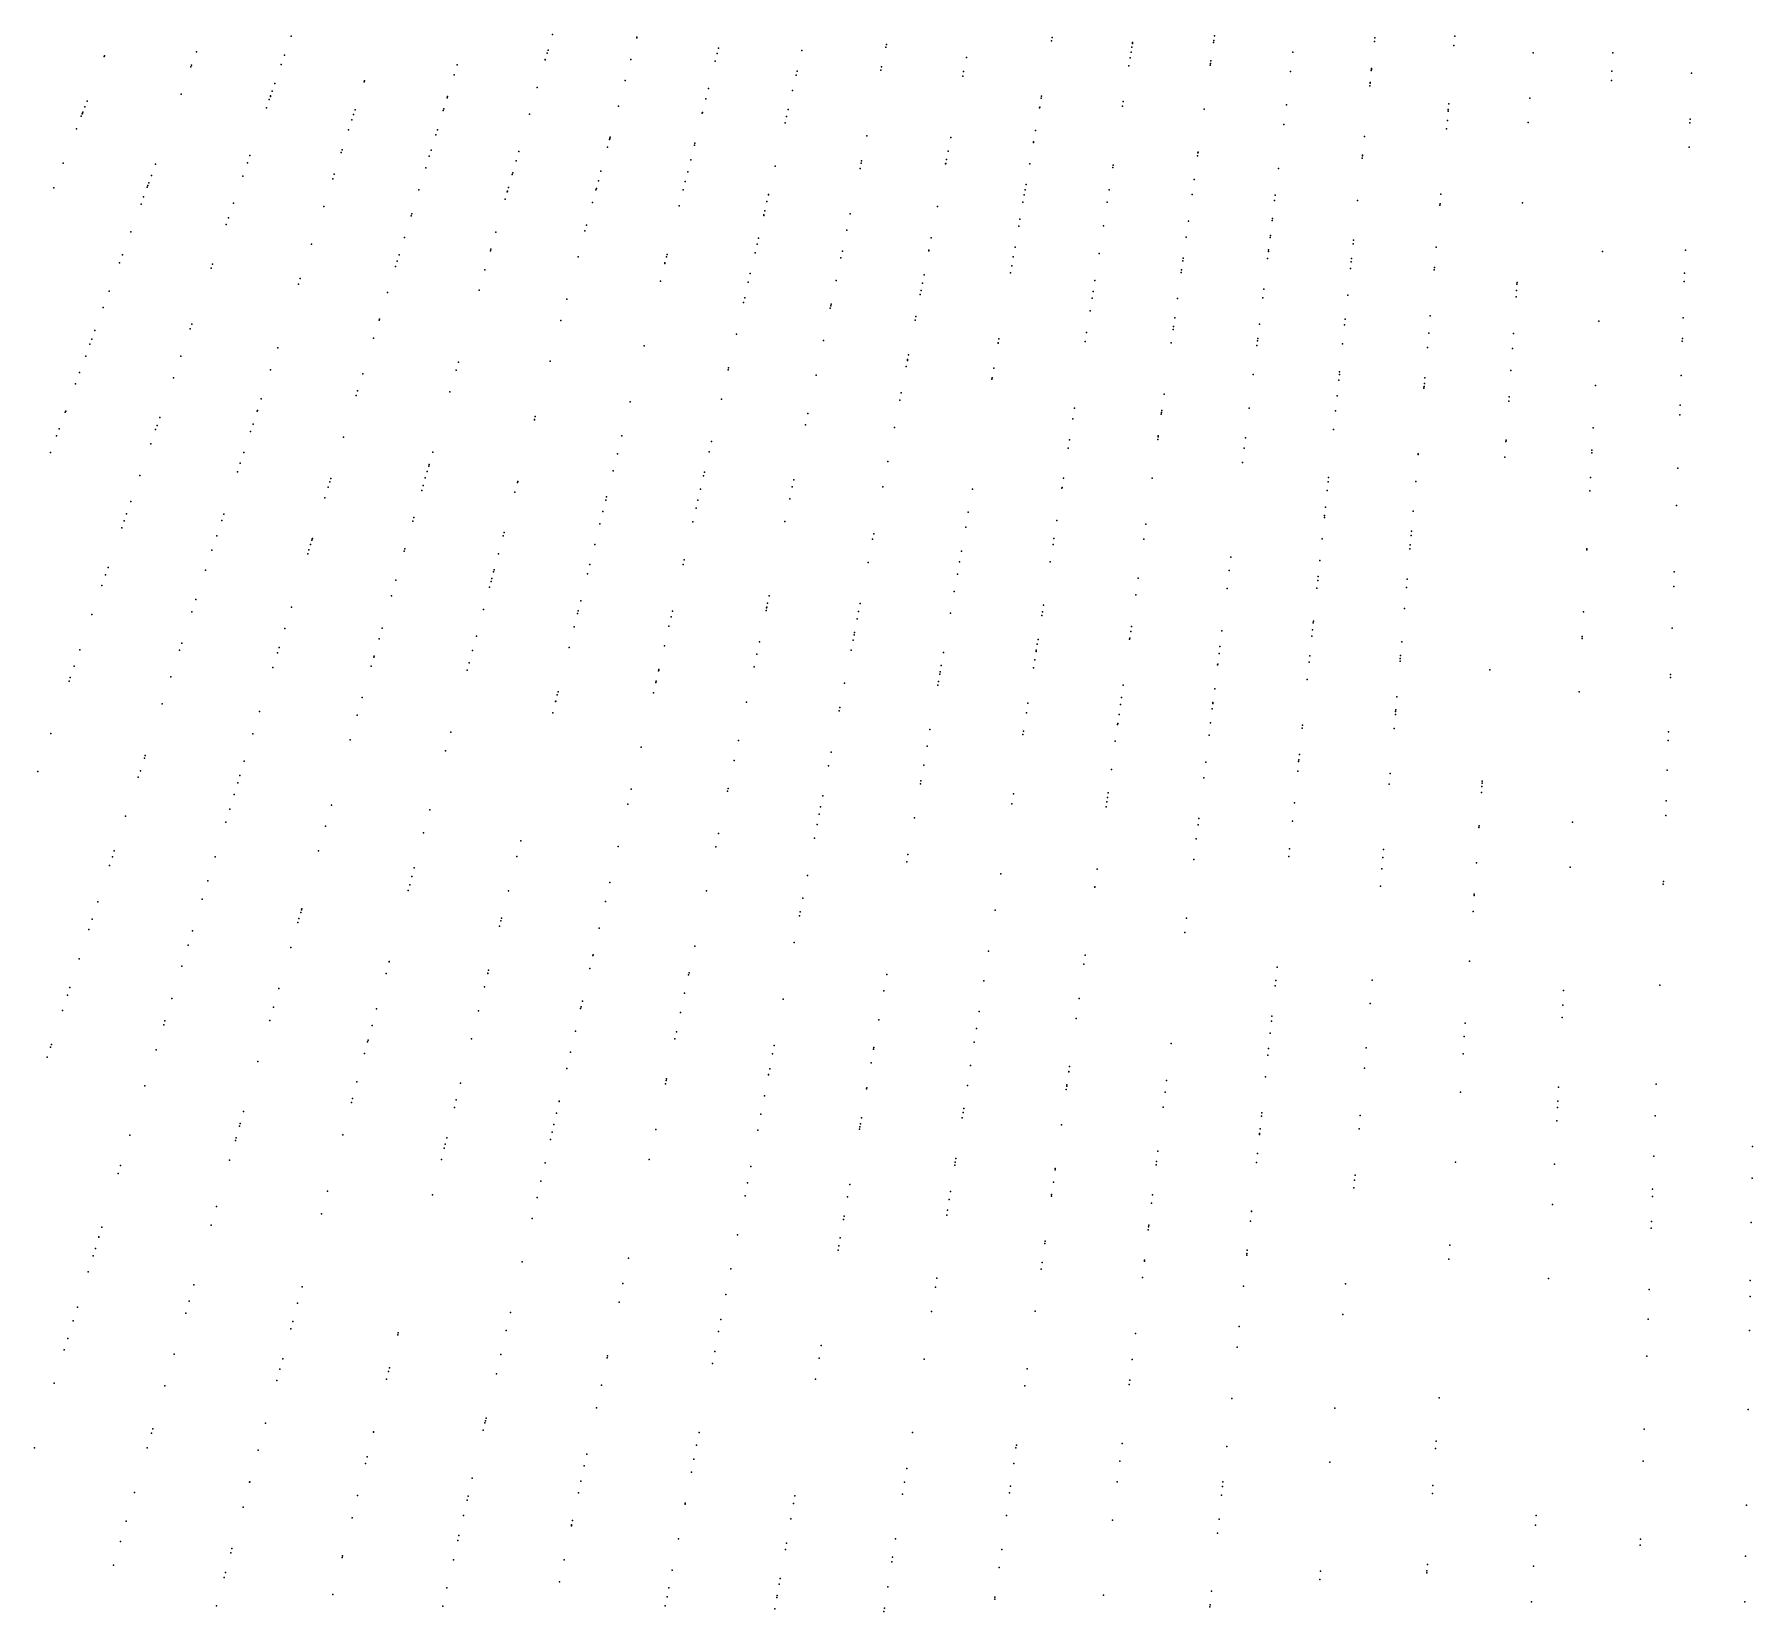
# Model space of a CAD drawing. Header units: metres. Extents: x -4327 to 4266, y -3886 to 3992.
# Drawn here: x -565 to -31, y -1899 to -1409 of the extents above; entities that cross this region are included whole.
import ezdxf

# ---------------------------------------------------------------- set-up
doc = ezdxf.new("R2010")
doc.units = ezdxf.units.M

msp = doc.modelspace()

# ---------------------------------------------------------------- linework, layer by layer
for p in [(-485.24, -1409.25, -890.58), (-403.94, -1408.7, 2501.9), (-377.74, -1409.73, -905.89), (-377.7, -1409.59, 2519.66), (-248.75, -1410.74, 2495.3), (-248.56, -1409.63, 2515.52), (-198.24, -1410.58, -911.29), (-198.05, -1409.18, 2542.62), (-148.3, -1410.96, 2525.25), (-148.18, -1409.81, 2539.37), (-123.3, -1409.29, -906.14), (-543.39, -1415.59, -918.42), (-543.32, -1415.4, 2515.44), (-514.71, -1414.16, -889.23), (-487.29, -1415.19, -924.52), (-405.61, -1414.54, -900.11), (-405.34, -1413.59, -901.71), (-352.7, -1414.61, 2510.93), (-352.29, -1412.95, -908.28), (-326.39, -1413.75, -917.14), (-300.27, -1412.64, 2518.85), (-300.09, -1411.83, 2536.6), (-275.21, -1415.85, 2538.04), (-224.28, -1416.02, -911.7), (-223.99, -1414.19, 2525.91), (-223.75, -1412.67, 2500.89), (-223.56, -1411.5, -919.78), (-223.51, -1411.19, -915.17), (-198.34, -1411.24, -922.72), (-173.64, -1414.19, 2488.18), (-123.55, -1412.21, 2510.4), (-98.91, -1414.44, -942.38), (-74.13, -1414.49, 2517.94), (-516.4, -1418.81, -883.29), (-516.23, -1418.32, -925.5), (-488.29, -1418.09, 2519.37), (-434.52, -1421.24, 2530.91), (-433.59, -1418.19, 2506.67), (-406.21, -1416.63, -897.02), (-406.19, -1416.56, 2497.09), (-379.57, -1416.57, 2513.15), (-353.3, -1417, -908.67), (-328.16, -1421.43, -905.5), (-327.86, -1420.12, -905.77), (-301.8, -1419.87, -914.23), (-301.57, -1418.77, -914.62), (-276.35, -1421.71, 2510.14), (-276.06, -1420.23, 2504.37), (-224.67, -1418.54, 2495.46), (-199.33, -1418.31, 2491.7), (-199.26, -1417.81, 2516.17), (-199.14, -1416.97, 2508.31), (-174.38, -1420.24, 2505.14), (-149.24, -1419.95, 2487.06), (-149.2, -1419.58, 2486.41), (-149.18, -1419.36, 2501.8), (-74.42, -1420.1, 2515.06), (-49.61, -1420.73, 2485.7), (-491.13, -1426.35, 2524.64), (-490.31, -1423.98, -879.94), (-462.52, -1423.48, -924.52), (-462.42, -1423.19, 2548.37), (-408.67, -1425.21, 2553.53), (-381.3, -1423.03, -897.83), (-355.42, -1425.53, -895.36), (-329.25, -1426.15, 2543.13), (-149.74, -1424.66, 2533.56), (-149.65, -1423.86, -920.35), (-149.64, -1423.69, -922.45), (-74.58, -1423.1, 2510.78), (-549.41, -1431.26, -917.19), (-548.73, -1429.49, 133.54), (-519.48, -1427.27, 2495.34), (-492.94, -1431.59, 2524.53), (-492.03, -1428.96, -919.9), (-491.7, -1428, -924.93), (-491.63, -1427.8, 2527.21), (-465.33, -1432.15, 2489.21), (-437.91, -1432.35, 2500.47), (-437.78, -1431.9, -890.26), (-436.71, -1428.41, -888.09), (-436.59, -1428.03, -920.13), (-383.45, -1431.05, 2535.66), (-356.22, -1428.71, 2548.74), (-330.63, -1432.11, 2496.76), (-252.43, -1431.59, 2509.93), (-252.38, -1431.34, 2509.49), (-251.9, -1428.58, -909.2), (-251.79, -1427.95, -912.11), (-226.66, -1431.06, 2533.44), (-226.43, -1429.62, -907.21), (-201.25, -1431.93, -915.12), (-175.65, -1430.59, 2517.03), (-125.29, -1432.05, 2532.74), (-125.13, -1430.28, 2500.93), (-99.89, -1428.55, 2529.52), (-550.51, -1434.14, 75.05), (-550.25, -1433.46, -915.19), (-550.16, -1433.21, 133.89), (-550.04, -1432.91, -52.34), (-466.35, -1435.29, 2538.24), (-465.82, -1433.66, 2516.56), (-411.05, -1433.49, -887.76), (-357.35, -1433.26, 2496.77), (-357.3, -1433.05, -898.97), (-331.57, -1436.17, -900.48), (-331.13, -1434.29, 2509.94), (-176.41, -1436.76, 2502.5), (-125.59, -1435.51, -914.15), (-125.33, -1432.57, -921.11), (-100.42, -1436.09, 2510.82), (-50.15, -1436.22, 2519.17), (-50.11, -1435.1, 2517.22), (-552.03, -1438.08, 195.54), (-467.36, -1438.38, -875.94), (-440.25, -1439.99, -925.57), (-439.76, -1438.37, 2495.52), (-386.21, -1441.37, 2503.52), (-386.15, -1441.13, 2531.28), (-386.03, -1440.67, 2539.96), (-359.67, -1442.54, -898.27), (-306.14, -1440.29, 2542.38), (-280.06, -1440.77, -904.39), (-254.32, -1442.3, -912.38), (-254.29, -1442.13, 2506.3), (-253.66, -1438.58, 2541.33), (-151.4, -1440.46, 2497.67), (-125.82, -1438.11, -914.7), (-498.04, -1446.4, 2525.59), (-469.67, -1445.5, -886.93), (-469.4, -1444.66, -917.79), (-442.27, -1446.6, -879.42), (-441.7, -1444.73, 2531.47), (-415.23, -1448.09, 2518.02), (-414.37, -1445.09, 2534.72), (-386.85, -1443.74, -925.49), (-360.95, -1447.7, 2490.82), (-359.82, -1443.15, 2542.4), (-307.8, -1448.08, -895.59), (-281.39, -1447.64, 2530.36), (-280.88, -1445, -902.63), (-203.28, -1446.44, 2509.34), (-203.17, -1445.6, -913.85), (-203.13, -1445.33, 2539.16), (-152.11, -1447.18, 2506.18), (-152.03, -1446.47, -911.59), (-152.01, -1446.24, -914.77), (-50.42, -1443.8, 2500.69), (-556.14, -1448.8, 2494.11), (-528.69, -1452.56, 2517.86), (-527.41, -1449.04, 2484.33), (-500.23, -1452.77, 2487.48), (-498.82, -1448.68, 2489.56), (-472.31, -1453.61, 2514.11), (-471.84, -1452.17, 2530.23), (-443.38, -1450.23, -883.84), (-416.45, -1452.34, 2531.69), (-416.3, -1451.8, 2499.66), (-388.87, -1451.29, -928.06), (-361.89, -1451.48, -929.65), (-334.69, -1449.69, 2556.01), (-308.29, -1450.39, 2500.1), (-307.95, -1448.77, -894.91), (-281.66, -1449, 2529.56), (-281.62, -1448.82, -892.87), (-255.48, -1448.93, -904.36), (-229.67, -1450.07, -901.34), (-229.57, -1449.43, 2505.35), (-178.09, -1450.41, -908.14), (-559.06, -1456.41, -906.93), (-530.02, -1456.22, -912.26), (-529.84, -1455.73, -909.68), (-529.53, -1454.88, -913.69), (-445.48, -1457.09, 2524.88), (-417.99, -1457.72, -879.4), (-417.93, -1457.49, -919.5), (-417.59, -1456.32, -921.02), (-390.43, -1457.1, -879.18), (-390.29, -1456.6, 2489.67), (-389.67, -1454.25, -934.5), (-363.27, -1457.01, 2525.56), (-362.64, -1454.47, -927.04), (-336.75, -1458.61, 2496.01), (-336.73, -1458.53, -890.01), (-257.2, -1458.64, 2528.65), (-256.93, -1457.1, -895.07), (-256.63, -1455.42, 2529.4), (-230.78, -1457.08, 2534.41), (-204.98, -1458.48, 2489.46), (-204.32, -1453.81, -905.72), (-179.11, -1458.76, 2537.62), (-127.59, -1458.38, 2499.31), (-531.94, -1461.48, -904.17), (-531.13, -1459.28, 2504.93), (-503.13, -1461.19, -916.56), (-475.12, -1462.26, -924.4), (-475.12, -1462.28, 2522.91), (-418.64, -1459.96, -881.86), (-391.47, -1460.99, 2556.59), (-364.54, -1462.07, 2531.19), (-337.89, -1463.57, -888.65), (-337.23, -1460.72, 2530.81), (-284.22, -1462.2, -894.47), (-257.59, -1460.85, 2558.01), (-231.38, -1460.9, -891.49), (-179.31, -1460.39, -906.62), (-153.49, -1460.4, -903.72), (-127.9, -1461.87, -905.32), (-127.85, -1461.38, -906.12), (-102.17, -1461.13, 2528.96), (-505.41, -1467.83, -903.63), (-504.72, -1465.82, 2543.83), (-447.93, -1465.13, 2513.94), (-447.74, -1464.49, 2519.03), (-393.37, -1468.07, -921.71), (-338.24, -1465.09, -927.64), (-338.19, -1464.87, 2528.57), (-312.38, -1469.65, 2489.78), (-311.3, -1464.56, -886.92), (-258.92, -1468.38, -892.03), (-258.53, -1466.17, 2525.89), (-232.55, -1468.28, 2494.07), (-206.15, -1466.84, -892.78), (-180.07, -1466.55, -899.36), (-179.99, -1465.93, -902.3), (-535.08, -1470.13, 2511.3), (-478.9, -1473.92, 2527.44), (-449.99, -1471.86, 2491.73), (-421.59, -1470.24, -924.13), (-393.84, -1469.84, 2527.83), (-340.29, -1473.97, -878.34), (-339.85, -1472.05, 2522.13), (-286.12, -1471.96, 2490.99), (-260.06, -1474.89, 2484.82), (-206.85, -1471.82, 2559.8), (-180.72, -1471.84, 2528.49), (-180.64, -1471.23, 2530.59), (-154.91, -1473.89, 2526.98), (-154.79, -1472.73, 2493.71), (-129.04, -1474.89, 2543.48), (-538.59, -1479.76, 2515.51), (-537.68, -1477.26, 2520.41), (-509.66, -1480.16, 2525.12), (-452.25, -1479.24, 2513.41), (-451.64, -1477.24, -912.76), (-423.25, -1476.04, 2516.52), (-423.1, -1475.54, 2540.53), (-396, -1477.9, 2519.86), (-369, -1479.97, -923.85), (-368.96, -1479.82, -926.04), (-368.47, -1477.86, 2520.84), (-368.31, -1477.21, 2538.46), (-340.91, -1476.65, -932.68), (-314.21, -1478.25, 2485.92), (-313.77, -1476.16, 2522.53), (-286.91, -1476.01, 2547.9), (-286.88, -1475.88, 2497.63), (-260.6, -1477.92, 2524.06), (-233.92, -1476.91, 2524.36), (-207.88, -1479.17, -929.41), (-207.77, -1478.35, 2539.15), (-181.52, -1478.38, 2505.15), (-181.26, -1476.26, 2504.67), (-181.19, -1475.7, -892.8), (-155.49, -1479.43, -902.13), (-155.39, -1478.43, -900.41), (-77.36, -1476.21, 2523.69), (-51.54, -1475.8, 2502.26), (-510.08, -1481.39, 2521.07), (-482.39, -1484.64, -900.7), (-452.76, -1480.92, 2525.52), (-424.94, -1481.96, 2480.73), (-370.37, -1485.46, -919.31), (-343.03, -1485.81, 2514.5), (-342.41, -1483.12, -924.22), (-315.7, -1485.23, -880.53), (-288.36, -1483.49, -881.89), (-261.46, -1482.83, -926.65), (-261.1, -1480.75, -936.7), (-235.24, -1485.22, -886.32), (-208.4, -1482.81, -889.19), (-208.28, -1481.99, -896.44), (-155.72, -1481.57, 2540.13), (-129.65, -1481.92, -894.38), (-129.59, -1481.21, 2488.37), (-51.88, -1485.58, 2518.83), (-51.79, -1483.03, 2539.76), (-541.81, -1488.61, 2512.24), (-482.97, -1486.43, -902.93), (-455.24, -1489.03, -904.07), (-426.76, -1488.28, -917.12), (-399.53, -1491.07, 2526.77), (-344.14, -1490.62, 2491.87), (-289.55, -1489.63, -920.28), (-289.31, -1488.35, -922.89), (-288.87, -1486.1, -891.21), (-236.12, -1490.78, -879.68), (-235.78, -1488.65, -938.95), (-209.53, -1490.91, -885.18), (-183.03, -1490.64, 2538.51), (-182.69, -1487.93, -890.21), (-156.58, -1489.78, -928.68), (-104.22, -1490.39, 2550.65), (-104.08, -1488.38, 2490.82), (-103.94, -1486.36, 2496.69), (-103.9, -1485.88, 2489.7), (-543.66, -1493.7, 2533.06), (-344.48, -1492.09, 2531.35), (-317.54, -1493.92, -917.12), (-317.38, -1493.16, -883), (-317.26, -1492.59, -917.44), (-290.88, -1496.45, 2504.53), (-236.73, -1494.68, 2513.91), (-130.9, -1496.21, 2532.36), (-546.27, -1500.87, -897.33), (-516.61, -1500.35, 2534.79), (-516.1, -1498.85, -899.73), (-457.87, -1497.62, 2529.16), (-457.76, -1497.25, 2513.21), (-401.31, -1497.7, 2534.89), (-291.11, -1497.64, 2515.78), (-237.81, -1501.45, -890.43), (-210.88, -1500.52, 2529.64), (-210.75, -1499.54, -925.11), (-210.38, -1496.9, 2495.66), (-184.03, -1498.8, -933.88), (-157.56, -1499.08, -885.12), (-157.37, -1497.26, -890.69), (-131.37, -1501.6, -885.12), (-105.02, -1501.79, 2488.57), (-78.5, -1497.88, 2538.47), (-52.27, -1496.85, 2491.16), (-547.82, -1505.12, 2533.97), (-547.24, -1503.53, 2537.41), (-489.41, -1506.23, -897.75), (-459.59, -1503.24, -905.84), (-375.4, -1505.63, 2512.15), (-346.75, -1501.93, 2489.41), (-319.67, -1503.94, 2522.91), (-265.33, -1504.75, 2547.68), (-265.31, -1504.66, -931.13), (-265.08, -1503.37, -881.92), (-238.26, -1504.29, -927.05), (-211.46, -1504.65, 2487.09), (-184.84, -1505.44, 2525.84), (-184.67, -1503.99, -923.46), (-184.58, -1503.3, 2525.38), (-158.17, -1504.93, 2526.21), (-131.77, -1506.1, -924.76), (-105.34, -1506.37, 2499.23), (-52.53, -1504.12, 2528.18), (-52.49, -1503.26, 2529.86), (-549.15, -1508.79, 2494.71), (-519.52, -1508.78, -899.94), (-433.19, -1510.71, -907.93), (-404.71, -1510.39, -905.63), (-349.17, -1512.42, -918.31), (-293.91, -1512.04, 2490.68), (-293.55, -1510.17, -923.82), (-293.48, -1509.83, -919.05), (-293.2, -1508.37, 2527.57), (-266.7, -1512.53, -922.27), (-552.3, -1517.43, -930.55), (-551.02, -1513.91, 2530.4), (-521.84, -1515.53, -895.92), (-491.61, -1513.03, 2516.85), (-462.98, -1514.34, -897.63), (-433.88, -1513.12, -907.09), (-349.32, -1513.07, -907.31), (-321.96, -1514.69, 2516.17), (-267.31, -1515.99, -916.4), (-267.23, -1515.53, 2522.07), (-185.95, -1514.47, -925.33), (-159.37, -1516.29, -920.07), (-159.19, -1514.54, -929.23), (-159.09, -1513.68, -879.29), (-132.75, -1517.3, -929.36), (-132.59, -1515.55, -884.44), (-105.82, -1513.26, 2513.75), (-79.55, -1517.92, 2484.99), (-52.9, -1514.82, 2539.84), (-494.57, -1522.12, -923.44), (-465.02, -1521, -897), (-464.57, -1519.55, 2535.2), (-435.84, -1519.94, 2519.72), (-379.73, -1523.01, 2519.57), (-351.42, -1522.19, 2522.99), (-295.94, -1522.49, -905.08), (-295.5, -1520.21, 2522.55), (-213.71, -1520.61, -889.34), (-159.87, -1521.1, 2488.27), (-132.88, -1518.78, -886.33), (-132.86, -1518.64, 2492.24), (-132.83, -1518.29, 2519.37), (-106.49, -1522.83, 2523.43), (-106.39, -1521.41, 2521.08), (-555.48, -1526.18, -873.24), (-555.37, -1525.88, 2559.63), (-526.1, -1527.91, 2489.82), (-495.81, -1525.94, 2507.93), (-495.75, -1525.75, -894.41), (-409.55, -1528.47, -898.12), (-409.33, -1527.62, -902.19), (-324.49, -1526.63, -921.06), (-242.06, -1528.33, -926.89), (-241.53, -1524.97, 2490.48), (-214.59, -1526.85, 2517.63), (-214.51, -1526.31, -917.55), (-214.42, -1525.67, -920.59), (-187.24, -1524.98, -923.75), (-160.37, -1525.81, -923.56), (-53.32, -1527.02, 2516.44), (-53.22, -1524.08, 2542.75), (-558.18, -1533.59, -878.63), (-557.37, -1531.37, -881.95), (-527.38, -1531.63, 2489.95), (-526.94, -1530.35, 2487.85), (-497.84, -1532.19, 2533.39), (-497.1, -1529.91, -886.53), (-409.59, -1528.63, -899.36), (-382.35, -1533.54, -900.46), (-325.25, -1530.16, 2511.09), (-297.6, -1531.02, 2506.63), (-215.57, -1533.89, 2507.68), (-215.54, -1533.67, -912.85), (-215.53, -1533.57, 2482.87), (-160.98, -1531.65, 2523.99), (-80.24, -1531.14, 2488.3), (-560.08, -1538.79, 2529.15), (-528.92, -1536.1, -884.96), (-499.98, -1538.79, 2498.93), (-468.99, -1533.99, 2504.32), (-441.21, -1538.67, 2520.13), (-383.77, -1539.23, -903.81), (-355.21, -1538.57, -906.5), (-354.46, -1535.35, 2520.18), (-243.51, -1537.44, -908.35), (-243.09, -1534.84, 2488.38), (-215.69, -1534.74, 2530.63), (-188.77, -1537.43, -919.83), (-188.37, -1534.19, -907.66), (-134.66, -1539.19, 2498.33), (-107.36, -1535.3, 2516.12), (-107.33, -1534.91, 2515.48), (-80.65, -1538.83, 2485.6), (-80.61, -1538.05, 2484.32), (-501.06, -1542.11, -928.51), (-442.45, -1543.01, -893.78), (-442.32, -1542.54, -894.66), (-385.09, -1544.51, 2521.31), (-299.64, -1541.53, -909.52), (-189.32, -1541.86, 2487.54), (-134.68, -1539.43, -924.51), (-107.7, -1540.17, 2493.45), (-53.9, -1543.6, 2476.29), (-532.32, -1545.97, -919.78), (-501.93, -1544.79, 2523.73), (-473.75, -1549.58, -931.41), (-473.23, -1547.85, -931.54), (-472.92, -1546.84, -876.53), (-444.18, -1549.03, 2494.81), (-443.51, -1546.7, -887.89), (-442.93, -1544.68, 2533.04), (-414.82, -1548.13, 2499.23), (-414.72, -1547.75, 2516.7), (-356.94, -1546.07, -896.02), (-356.65, -1544.84, 2532.67), (-329.35, -1549.48, -908.25), (-328.88, -1547.26, -904.66), (-301.19, -1549.47, 2527.61), (-245.48, -1549.88, 2512.77), (-245.43, -1549.61, -907.53), (-244.98, -1546.73, 2498.55), (-217.38, -1546.71, -909.17), (-162.69, -1547.87, 2522.78), (-162.55, -1546.52, 2508.33), (-135.42, -1547.81, 2506.21), (-81.05, -1546.52, 2510.23), (-535.08, -1553.98, -876.75), (-474.77, -1552.89, 2496.02), (-444.62, -1550.59, -922.53), (-415.62, -1551.13, -894.15), (-387.34, -1553.55, 2517.78), (-387.11, -1552.6, 2552.99), (-358.69, -1553.64, 2510.42), (-357.89, -1550.21, -896.13), (-330.15, -1553.23, 2524.34), (-273.33, -1550.16, -899.09), (-162.97, -1550.6, 2496.65), (-81.27, -1550.68, 2495.59), (-54.31, -1555.24, 2494.96), (-537.17, -1560.06, 2518.09), (-536.42, -1557.89, -919.78), (-506.83, -1559.87, -925), (-506.22, -1557.99, 2515.04), (-447.36, -1560.12, -929.38), (-447.03, -1558.97, 2489.9), (-388.24, -1557.14, -892.42), (-360.24, -1560.36, 2536.54), (-359.24, -1556.06, -886.93), (-331.64, -1560.26, 2517.44), (-274.61, -1557.37, -904.41), (-247.06, -1559.91, 2504.63), (-163.85, -1558.96, -915.88), (-163.79, -1558.38, -914.4), (-163.52, -1555.75, 2520.23), (-136.22, -1556.98, 2514.91), (-537.92, -1562.23, 2530.62), (-508.39, -1564.65, 2484.11), (-478.7, -1565.77, -923.4), (-478.62, -1565.51, 2489.48), (-419.25, -1564.66, 2510.82), (-418.99, -1563.7, -934.06), (-389.19, -1560.97, 2538.98), (-304.36, -1565.78, 2529.58), (-304.03, -1564.1, 2499.59), (-275.42, -1561.99, 2509.25), (-247.95, -1565.51, 2507.56), (-220.05, -1565.73, 2504.4), (-219.39, -1561.07, -909.57), (-164.56, -1565.66, 2517.85), (-136.88, -1564.55, -902.75), (-136.76, -1563.22, -914.55), (-509.86, -1569.2, 2512.11), (-480.09, -1570.3, 2485.28), (-479.71, -1569.07, -918.28), (-479.19, -1567.35, 2540.44), (-478.8, -1566.07, 2505.24), (-450.03, -1569.44, -884.75), (-449.84, -1568.77, 2547.89), (-420.77, -1570.33, 2532.02), (-390.79, -1567.36, -897.13), (-276.73, -1569.44, -901.07), (-248.25, -1567.4, -905.29), (-192.93, -1571.32, 2507.57), (-137.25, -1568.78, 2512.53), (-137.14, -1567.52, -905.61), (-82.23, -1569.03, 2506.81), (-82.22, -1568.77, 2515.53), (-542.17, -1574.58, 2538.51), (-511.88, -1575.39, -915.24), (-422.27, -1575.92, -922.48), (-422.1, -1575.29, -922.11), (-393.07, -1576.51, 2530.54), (-392.35, -1573.62, 2498.84), (-363.29, -1573.6, 2491.34), (-362.96, -1572.15, 2492.01), (-305.76, -1572.98, -895.68), (-278.01, -1576.66, 2499.47), (-277.32, -1572.76, 2502.3), (-249.1, -1572.78, 2504.07), (-193.45, -1575.49, 2508.17), (-165.26, -1572.39, 2510.36), (-55.03, -1575.92, 2506.78), (-544.08, -1580.12, 2479.07), (-542.94, -1576.8, 2512.1), (-452.63, -1578.52, 2518.12), (-423.53, -1580.63, 2497.39), (-423.05, -1578.85, 2527.52), (-422.83, -1578.01, -920.18), (-278.95, -1581.99, -896.75), (-221.75, -1577.85, -906.65), (-194.13, -1581.07, -901.82), (-166.17, -1581.02, -903.43), (-165.91, -1578.56, 2532.44), (-165.79, -1577.36, -909.37), (-138.3, -1580.81, 2531.81), (-138.08, -1578.22, 2524.59), (-55.19, -1580.42, 2504.83), (-514.84, -1584.52, -916.99), (-485.16, -1586.9, 2508.57), (-454.02, -1583.37, 2498.97), (-395.16, -1584.89, -924.72), (-337.34, -1587.07, -891.88), (-337.3, -1586.86, -891.76), (-337.04, -1585.67, -920.09), (-336.56, -1583.37, 2530.25), (-308.23, -1585.69, 2506.87), (-251.24, -1586.27, 2537.74), (-222.48, -1583, 2513.77), (-138.87, -1587.29, 2502.57), (-547.2, -1589.2, -911.99), (-516.08, -1588.34, 2503.88), (-425.39, -1587.59, 2475.86), (-396.13, -1588.81, 2490.11), (-395.95, -1588.05, 2509.75), (-367.06, -1589.92, -929.67), (-366.64, -1588.1, -882.07), (-337.52, -1587.93, 2559), (-309.16, -1590.47, -892.92), (-308.71, -1588.19, -899.71), (-280.13, -1588.71, 2500.52), (-251.75, -1589.51, -928.56), (-251.57, -1588.35, -897.73), (-167.3, -1591.73, -883.18), (-167.25, -1591.25, 2500.98), (-83.24, -1588.31, 2534.54), (-487.18, -1593.5, 2495.28), (-457.85, -1596.73, 2523.05), (-456.9, -1593.41, 2488.15), (-427.62, -1595.9, 2539.61), (-397.17, -1592.96, 2517.5), (-367.73, -1592.83, 2549.11), (-339.6, -1597.69, 2495.77), (-310.45, -1597.1, 2527.93), (-310.13, -1595.49, -888.82), (-309.98, -1594.73, -932.64), (-252.92, -1596.89, 2533.28), (-224.42, -1596.82, 2505.44), (-224.37, -1596.48, -875.91), (-224.08, -1594.44, -903.43), (-223.87, -1592.9, 2523.41), (-195.75, -1594.24, 2510.67), (-167.74, -1595.91, -894.66), (-167.53, -1593.97, 2499.23), (-139.78, -1597.65, 2524.98), (-83.67, -1596.59, 2529.32), (-83.65, -1596.05, 2528.48), (-55.64, -1593.38, 2495.11), (-550.99, -1600.2, 2531.36), (-519.95, -1600.23, 2540.6), (-519.26, -1598.11, 2522.27), (-489.51, -1601.1, 2513.12), (-488.98, -1599.39, -901.59), (-459.48, -1602.4, -921.05), (-459.4, -1602.12, -922.08), (-428.81, -1600.36, 2513.58), (-398.79, -1599.45, -933.22), (-369.14, -1598.92, -878.85), (-340.42, -1601.54, -930.48), (-311.06, -1600.26, -871.94), (-282.29, -1600.97, 2522.84), (-253.93, -1603.28, 2531.22), (-253.53, -1600.72, -926.88), (-253.45, -1600.21, 2502.29), (-253.15, -1598.35, 2535.6), (-196.62, -1601.33, 2521.83), (-196.34, -1599.08, -901.68), (-168.38, -1602.05, 2551.54), (-140.23, -1602.84, -899.34), (-140.15, -1601.88, 2534.72), (-553.93, -1608.73, 2503.27), (-552.72, -1605.22, 2503.68), (-522.65, -1608.54, -892.79), (-490.9, -1605.67, 2493.67), (-460.3, -1605.25, -912.02), (-430.46, -1606.5, 2496.47), (-429.84, -1604.19, -918.81), (-370.94, -1606.7, -920.51), (-370.89, -1606.51, -923.94), (-370.84, -1606.3, 2527.97), (-341.25, -1605.43, -882.48), (-283.48, -1607.69, 2551.73), (-283.35, -1606.96, 2499.22), (-283.01, -1605.03, 2520.18), (-283.01, -1605.05, -894.72), (-254.32, -1605.73, -890.18), (-197.05, -1604.87, 2533.49), (-197.02, -1604.57, -888.63), (-168.59, -1603.98, 2533.14), (-140.31, -1603.71, -899.82), (-112.33, -1606.36, 2514), (-56.15, -1607.81, 2526.82), (-554.32, -1609.86, -903.51), (-402.44, -1614.1, -909.69), (-402.21, -1613.17, -923.35), (-372.51, -1613.54, 2527.29), (-371.76, -1610.29, 2498.36), (-371.67, -1609.9, 2500.72), (-313.06, -1610.55, 2471.49), (-284.09, -1611.16, -926.2), (-283.88, -1609.96, -888.2), (-226.44, -1611.19, -886.28), (-197.96, -1612.24, 2514.76), (-169.16, -1609.41, -891.84), (-84.54, -1613.17, 2503.89), (-56.18, -1608.79, 2525.31), (-525.38, -1616.95, 2533.99), (-495.07, -1619.31, 2517.82), (-463.1, -1615.02, 2504.09), (-402.97, -1616.24, 2539.14), (-402.94, -1616.09, -917.9), (-343.57, -1616.39, 2480.45), (-314.72, -1619.1, 2484.61), (-314.53, -1618.11, 2530.75), (-256.06, -1616.72, -923.16), (-227.28, -1617.2, 2492.37), (-226.97, -1615.01, -929.18), (-198.73, -1618.51, -884.8), (-198.52, -1616.81, 2480.14), (-198.49, -1616.56, 2482.7), (-141.67, -1619.32, 2525.62), (-141.63, -1618.86, -885.2), (-141.28, -1614.81, 2503.55), (-464.66, -1620.47, 2536.39), (-403.85, -1619.74, 2520.59), (-256.54, -1619.72, 2490.89), (-228.16, -1623.41, 2553.26), (-228.11, -1623.11, -882.43), (-227.72, -1620.31, 2518.08), (-199.27, -1622.91, -880.29), (-170.74, -1624.53, 2522.85), (-170.74, -1624.53, 2522.85), (-170.65, -1623.62, 2497.5), (-142.13, -1624.6, -930.31), (-141.75, -1620.25, -938.43), (-559.94, -1626.18, 2521.55), (-497.2, -1626.25, -898.86), (-466.86, -1628.15, -909.5), (-435.61, -1625.72, 2514.44), (-346.13, -1628.4, 2481.26), (-287.44, -1630.15, 2487.6), (-286.53, -1624.97, 2533.26), (-257.62, -1626.52, 2516.27), (-257.44, -1625.42, -879.06), (-228.88, -1628.58, -878.47), (-199.73, -1626.67, 2534.24), (-56.86, -1628.33, 2528.51), (-56.77, -1625.71, 2503.41), (-530.88, -1633.89, 2545.51), (-530.6, -1633.01, -899.2), (-499.8, -1634.78, -896.42), (-437.19, -1631.6, 2517.59), (-376.41, -1630.4, 2511.66), (-347.45, -1634.61, 2526.3), (-317.22, -1631.95, 2483.7), (-200.76, -1635.09, -920.8), (-171.84, -1634.91, -878.12), (-171.78, -1634.33, -875.5), (-171.6, -1632.68, -932.95), (-564, -1637.98, -895.22), (-532.8, -1639.79, 2495.56), (-532.14, -1637.76, -886.32), (-501.17, -1639.25, 2516.09), (-318.06, -1636.28, -922.2), (-288.48, -1636.03, -929.76), (-230.11, -1637.33, -928.93), (-201.36, -1639.95, 2527.63), (-172.15, -1637.94, -927.66), (-143.36, -1638.66, 2486.68), (-57.19, -1637.58, 2500.73), (-502.99, -1645.2, 2528.18), (-501.86, -1641.51, 2531.41), (-379.43, -1643.5, 2531.84), (-349.47, -1644.14, -914.42), (-349.29, -1643.28, -913.94), (-319.86, -1645.56, -922.66), (-289.49, -1641.79, 2535.23), (-289.34, -1640.94, -921.84), (-260.53, -1644.94, 2508.77), (-231.35, -1646.12, 2512.95), (-231.13, -1644.59, 2486.96), (-143.65, -1641.9, 2512.38), (-115, -1644.57, 2543.15), (-114.87, -1642.7, 2489.39), (-114.79, -1641.6, 2487.72), (-114.75, -1640.96, 2492.65), (-504.36, -1649.7, -890.26), (-472.68, -1648.45, -896.87), (-442.11, -1649.97, -900.5), (-380.5, -1648.15, -904.72), (-320.98, -1651.29, -910.39), (-320.53, -1649.01, -916.25), (-261.02, -1648.05, -924.32), (-231.75, -1648.96, 2470.16), (-231.53, -1647.43, -920.38), (-173.18, -1647.72, 2507.6), (-57.52, -1647.09, 2491.47), (-536.73, -1651.9, 2484.89), (-505.59, -1653.71, 2529.37), (-474.56, -1654.99, 2536.05), (-321.59, -1654.45, 2514.98), (-291.37, -1652.42, -910.44), (-203.15, -1654.56, 2517.05), (-202.92, -1652.64, 2514.13), (-173.78, -1653.42, -919.78), (-115.76, -1655.43, 2482.11), (-115.72, -1654.91, 2484.26), (-86.67, -1653.79, 2539.48), (-57.68, -1651.69, 2516.29), (-444.03, -1657.13, 2538.98), (-413.77, -1659.54, 2510.51), (-383.54, -1661.3, -905.97), (-353.15, -1661.44, -908.49), (-352.26, -1657.27, 2522.27), (-322.42, -1658.69, 2521.42), (-203.69, -1658.95, -922.31), (-174.69, -1662.1, 2485.04), (-174.69, -1662.1, -912.73), (-541.71, -1667.21, -880.59), (-540.85, -1664.58, 2518.56), (-540.24, -1662.69, -887.78), (-508.92, -1664.59, 2540.07), (-476.75, -1662.63, 2506.37), (-414.99, -1664.45, -888.83), (-293.77, -1666.07, -913.19), (-293.38, -1663.86, 2512.22), (-204.48, -1665.33, -916.33), (-174.94, -1664.44, -915.2), (-145.65, -1664.77, -923.34), (-145.43, -1662.24, -924.32), (-116.53, -1666.45, 2507.5), (-511.17, -1671.97, 2495.48), (-447.65, -1670.65, 2562.71), (-446.94, -1668.01, -891.18), (-386.13, -1672.51, 2516.6), (-324.67, -1670.3, 2515.26), (-264.48, -1669.84, -917.35), (-234.47, -1668.34, -909.39), (-145.96, -1668.28, 2510.75), (-87.41, -1667.81, 2480.4), (-58.4, -1672.23, 2505.67), (-512.94, -1677.76, -919.99), (-448.82, -1675.01, -897.31), (-448.34, -1673.24, 2486.9), (-417.66, -1675.14, 2504.64), (-356.07, -1675.16, 2525.61), (-326.06, -1677.45, 2526.03), (-235.26, -1673.93, -899.38), (-235.25, -1673.87, 2507.47), (-146.43, -1673.72, -906.89), (-117.24, -1676.62, 2510.91), (-117.21, -1676.2, 2510.29), (-58.42, -1673, 2533.67), (-545.4, -1678.57, 2498.79), (-482.27, -1681.87, -878.91), (-482.03, -1681.05, 2501.89), (-481.94, -1680.74, -880.7), (-387.5, -1678.46, 2507.87), (-327.12, -1682.89, -897.81), (-326.88, -1681.65, 2494.07), (-266.27, -1681.15, -899.68), (-117.59, -1681.56, 2497.64), (-548.17, -1687.11, -925.3), (-547.15, -1683.97, 2521.4), (-515.93, -1687.52, -920.44), (-483.15, -1684.94, 2516.44), (-482.8, -1683.73, -930.72), (-420.4, -1686.15, 2497.7), (-419.99, -1684.49, 2527.45), (-419.78, -1683.66, -897.89), (-389.42, -1686.78, -902.98), (-207.27, -1688.07, -904.9), (-206.73, -1683.65, -913.24), (-517.32, -1692.07, 2493.51), (-485.38, -1692.71, -880.97), (-359.71, -1692.3, 2548.46), (-328.73, -1691.17, 2540.72), (-268.29, -1693.94, -898.16), (-551.14, -1696.25, 2484.63), (-519.29, -1698.52, 2517.53), (-454.76, -1697.18, 2499.16), (-454.75, -1697.15, 2487.56), (-392.3, -1699.23, 2494.93), (-391.37, -1695.22, -889.47), (-391.34, -1695.08, -887), (-238.62, -1697.9, -903.88), (-238.23, -1695.13, 2515.57), (-178.56, -1698.87, 2519.2), (-118.67, -1697.05, 2520.64), (-455.73, -1700.82, -891.74), (-424.06, -1700.83, -884.13), (-424.03, -1700.69, -888.86), (-423.8, -1699.77, 2529.64), (-361.62, -1701.28, 2511.56), (-361.48, -1700.62, -903.26), (-299.97, -1701.19, 2544.53), (-269.75, -1703.15, 2498.76), (-179.17, -1704.71, -904.82), (-178.99, -1703.01, -907.5), (-148.99, -1702.94, 2532.87), (-59.52, -1704.49, 2527.06), (-554.82, -1707.56, 2486.85), (-554.05, -1705.2, -922.81), (-522.37, -1708.58, 2486.1), (-489.04, -1705.49, 2497.43), (-425.11, -1705.02, 2484.97), (-394.66, -1709.46, 2527.52), (-362.83, -1706.99, 2505.37), (-332.16, -1708.83, 2543.28), (-300.86, -1706.26, -895.33), (-240.13, -1708.61, 2532.61), (-149.62, -1710.18, 2511.01), (-89.41, -1706.13, 2496.04), (-556.36, -1712.31, 2534.32), (-524.5, -1715.57, -920.86), (-491.89, -1715.43, 2494.66), (-490.71, -1711.31, -921.21), (-458.68, -1711.82, 2523.65), (-426.96, -1712.44, 2519.03), (-395.18, -1711.7, -932.22), (-395.06, -1711.21, 2547.87), (-364.1, -1712.97, 2555.53), (-302.45, -1715.3, 2503.45), (-271.26, -1712.66, -893.67), (-241, -1714.79, -902.04), (-180.32, -1715.66, 2508.58), (-180.16, -1714.14, 2518.12), (-89.86, -1714.55, 2529.02), (-89.66, -1710.72, 2491.07), (-524.87, -1716.77, 2480.84), (-460.08, -1717.03, -933.38), (-396.82, -1718.81, 2500.37), (-365.38, -1718.99, 2514.19), (-272.09, -1717.92, 2499.96), (-180.72, -1719.44, 2522.95), (-120.31, -1720.44, 2525.57), (-120.01, -1716.28, 2543.22), (-560.09, -1723.79, -914.19), (-559.79, -1722.87, 2509.15), (-527.26, -1724.59, 2518.08), (-462.4, -1725.69, -918.29), (-461.44, -1722.12, 2489.42), (-461.3, -1721.6, 2508.85), (-429.12, -1721.11, 2488.22), (-398.33, -1725.35, -929.78), (-365.85, -1721.21, -932.55), (-335.47, -1725.83, 2503.6), (-334.96, -1723.22, 2531.97), (-304.06, -1724.42, 2496.37), (-303.96, -1723.86, -896.12), (-272.76, -1722.15, 2506.11), (-211.51, -1722.62, 2485.83), (-181.44, -1726.28, -894.59), (-181.22, -1724.16, -897.08), (-150.82, -1723.94, 2501.81), (-120.68, -1725.78, 2557.3), (-561.08, -1726.84, -908.37), (-495.56, -1728.24, 2481.69), (-399.49, -1730.38, 2502.68), (-336.38, -1730.51, -883.16), (-304.81, -1728.64, 2490.91), (-273.92, -1729.46, 2502.17), (-243.34, -1731.43, 2539.56), (-243.33, -1731.35, -897.45), (-243.1, -1729.76, 2510.63), (-151.38, -1730.26, 2508.06), (-530.7, -1735.83, 2508.39), (-464.76, -1734.51, 2536.45), (-432.56, -1734.9, -921.5), (-368.83, -1735.2, -876.63), (-368.59, -1734.08, -877.27), (-368.5, -1733.64, 2518.03), (-336.73, -1732.31, -890.1), (-336.71, -1732.22, 2492.58), (-306.23, -1736.74, -891.91), (-306.18, -1736.44, 2513.76), (-274.9, -1735.66, 2462.22), (-244.11, -1736.95, -884.7), (-243.96, -1735.9, 2502.03), (-243.91, -1735.51, -925.12), (-212.93, -1734.17, 2511.24), (-182.14, -1732.99, 2507.47), (-90.99, -1736.15, 2516.33), (-60.6, -1735.24, 2507.24), (-466.5, -1741, -925.2), (-466.17, -1739.76, -923.3), (-466.16, -1739.72, 2497.57), (-433.87, -1740.17, -926.78), (-401.87, -1740.68, -898.62), (-401.84, -1740.56, 2502.92), (-338, -1738.87, -878.98), (-213.94, -1742.37, 2491.11), (-213.94, -1742.38, -881.83), (-213.37, -1737.8, -891.5), (-121.51, -1737.74, 2550.96), (-91.22, -1740.6, 2525.71), (-501.09, -1747.52, -909.49), (-500.03, -1743.81, 2530.1), (-434.45, -1742.49, 2498.89), (-402.7, -1744.29, -923.85), (-339.11, -1744.57, -873.42), (-308.15, -1747.62, 2486.44), (-307.81, -1745.7, -875.97), (-276.5, -1745.76, 2534.56), (-276.23, -1744.07, 2517.45), (-276.03, -1742.78, -889.99), (-183.43, -1745.23, 2536.97), (-183.32, -1744.18, 2485.86), (-152.67, -1745.05, 2532.45), (-91.54, -1746.66, 2522.73), (-91.32, -1742.47, 2543.24), (-60.94, -1745.09, 2515.61), (-535.38, -1751.13, 2513.14), (-502.59, -1752.75, 2525.57), (-502.38, -1752, -900.66), (-501.32, -1748.3, -906.18), (-469.17, -1750.98, -908.13), (-436.8, -1751.92, 2515.3), (-404.58, -1752.44, 2476.89), (-404.06, -1750.17, -905.98), (-403.51, -1747.8, 2476.02), (-371.83, -1749.32, 2488.53), (-340.08, -1749.57, -934.62), (-308.43, -1749.21, 2508.9), (-308.31, -1748.5, 2507.88), (-245.65, -1747.9, 2493.19), (-184.03, -1750.95, -884.41), (-183.99, -1750.56, 2497.85), (-183.84, -1749.17, 2530.88), (-153.03, -1749.15, 2506.13), (-437.61, -1755.14, -913.6), (-437.3, -1753.92, 2535.65), (-278.51, -1758.42, -876.16), (-215.62, -1756.11, -935.19), (-184.65, -1756.84, -875.35), (-61.38, -1757.7, 2507.42), (-30.63, -1754.66, 2516.51), (-539.03, -1763.07, -899.82), (-538.27, -1760.61, 2503.72), (-504.37, -1758.95, 2499.86), (-438.49, -1758.69, -908.02), (-406.27, -1759.75, -915.88), (-373.82, -1758.67, -922.91), (-342.28, -1760.87, -928.22), (-278.83, -1760.49, 2466.02), (-278.68, -1759.5, -934.16), (-247.62, -1761.93, -874.41), (-247.56, -1761.46, -932.76), (-216.14, -1760.33, 2493.61), (-216.02, -1759.32, -879.53), (-184.95, -1759.65, -930.28), (-154.29, -1763.58, 2526.81), (-123.04, -1759.56, 2494.36), (-92.25, -1760.15, 2530.39), (-473.88, -1768.54, 2495.65), (-407.59, -1765.46, 2527.05), (-343.26, -1765.91, 2538.12), (-311.47, -1766.45, -877.87), (-280.12, -1768.6, 2543.99), (-248.15, -1765.7, 2521.51), (-154.64, -1767.54, 2486.03), (-154.43, -1765.16, 2537.9), (-61.74, -1767.95, 2524.96), (-30.8, -1764.49, 2486.98), (-508.49, -1773.3, -892.91), (-441.22, -1769.65, 2526.18), (-408.75, -1770.49, 2525.51), (-344.06, -1770.03, 2514.86), (-312.15, -1770.3, 2527.43), (-312.15, -1770.31, -925.22), (-281.04, -1774.42, 2543.51), (-280.52, -1771.11, -931.61), (-248.77, -1770.11, -922.48), (-248.7, -1769.57, 2541.7), (-217.6, -1772.24, 2533.82), (-217.28, -1769.64, 2535.97), (-92.9, -1772.68, 2504.47), (-61.82, -1770.21, 2478.96), (-544.12, -1779.73, 2507.91), (-510.16, -1779.13, 2505.53), (-475.77, -1775.61, 2511.36), (-410.25, -1777, 2494.4), (-313.39, -1777.32, 2511.27), (-313.21, -1776.28, -927.09), (-281.3, -1776.05, -918.08), (-218.51, -1779.63, -878.74), (-218.45, -1779.11, 2485.6), (-186.87, -1777.92, 2484.72), (-186.54, -1774.84, 2544.26), (-186.53, -1774.73, -932.05), (-62.09, -1777.93, 2536.28), (-31.04, -1778.31, 2509.36), (-545.08, -1782.88, 2561.64), (-545.05, -1782.78, -891.07), (-346.41, -1782.12, -908.26), (-314.41, -1783.1, -915.72), (-250.84, -1784.82, 2502.2), (-250.73, -1784.05, -913.62), (-218.63, -1780.6, 2516.51), (-62.16, -1780.06, 2475.58), (-546.84, -1788.63, 2514.7), (-546.14, -1786.33, -889.09), (-380.35, -1789.41, 2519.37), (-315.08, -1786.92, -910.24), (-314.85, -1785.6, 2531.7), (-219.82, -1790.27, 2509.85), (-219.79, -1790.04, 2498), (-187.98, -1788.48, 2522.62), (-187.92, -1787.98, 2524.82), (-187.82, -1786.95, -923.55), (-125.15, -1789.73, 2473.62), (-124.85, -1785.38, 2504.79), (-548.37, -1793.64, 2556.52), (-413.38, -1790.56, 2510.56), (-348.46, -1792.68, -907.42), (-284.4, -1795.61, 2523.91), (-251.96, -1792.76, 2533.68), (-251.67, -1790.69, -885.02), (-220.45, -1795.39, -913.6), (-94.11, -1795.69, 2510.76), (-515.49, -1797.71, 2560.81), (-481.86, -1798.34, 2561.04), (-382.03, -1797.29, -900.53), (-350.02, -1800.69, -902.76), (-284.84, -1798.4, -905.97), (-188.99, -1798.08, -923.08), (-157.25, -1797.39, 2542.64), (-62.83, -1799.17, 2539.96), (-31.36, -1796.37, 2485.67), (-551.74, -1804.66, -881.86), (-518, -1806.49, 2546.97), (-516.93, -1802.75, -883.87), (-483.21, -1803.36, -891.13), (-417.02, -1806.29, -896.04), (-383.25, -1803.04, -902.16), (-286.04, -1805.96, 2500.86), (-253.79, -1805.83, -911.07), (-31.44, -1801.29, 2512.63), (-553.03, -1808.89, 2551.9), (-485.35, -1811.34, 2544.37), (-484.74, -1809.09, 2538.32), (-351.54, -1808.51, 2508.35), (-190.3, -1810.6, 2507.24), (-158.08, -1806.87, 2509.38), (-63.15, -1808.33, 2509.12), (-554.72, -1814.4, 2533.58), (-452.09, -1813.25, 2561.83), (-451.94, -1812.62, 2511.7), (-418.31, -1811.91, 2558.01), (-352.26, -1812.21, 2507.75), (-320.32, -1816.6, -904.05), (-222.59, -1812.87, -912.52), (-190.98, -1817.07, -909.08), (-31.63, -1811.92, 2533.3), (-555.8, -1817.95, 2541.42), (-521.65, -1819.22, 2495.86), (-487.84, -1820.65, -879.56), (-420.03, -1819.35, -891.24), (-386.94, -1820.42, -897.06), (-386.81, -1819.79, 2521.42), (-354.2, -1822.2, 2498.67), (-353.47, -1818.44, -901.64), (-320.99, -1820.45, 2508.15), (-288.38, -1820.79, -897.26), (-223.58, -1820.94, -902.87), (-63.55, -1819.84, 2502.01), (-489.65, -1827.41, -884.08), (-488.72, -1823.91, -882.39), (-455.53, -1827.03, -883.67), (-454.93, -1824.64, -881.26), (-454.66, -1823.54, 2501.1), (-421.41, -1825.34, 2538.93), (-322.16, -1827.03, -901.72), (-256.31, -1823.77, 2530.52), (-224.37, -1827.34, 2523.86), (-558.94, -1828.22, 2498.5), (-524.48, -1829.07, 2555.39), (-388.74, -1828.9, 2513.9), (-257.06, -1829.07, -900.24), (-224.54, -1828.71, 2522.85), (-192.66, -1833, -908.29), (-128.16, -1832.82, 2504.32), (-390.25, -1835.99, 2561.38), (-160.63, -1836, 2503.52), (-32.06, -1836.51, 2518), (-528.69, -1843.78, -867.18), (-528.31, -1842.44, -867.81), (-493.23, -1840.76, 2501.87), (-459.64, -1843.51, 2497.14), (-459.62, -1843.45, 2534.15), (-425.46, -1842.87, 2554.54), (-424.95, -1840.64, 2522.58), (-424.8, -1840.03, 2504.61), (-424.6, -1839.14, -884.55), (-358.35, -1843.57, -895.17), (-292, -1843.64, 2567.72), (-64.34, -1842.53, 2512.98), (-565.11, -1848.38, -917.39), (-530, -1848.35, -920.36), (-495.46, -1849.09, -873.04), (-359.12, -1847.52, 2499.04), (-259.78, -1848.4, 2515.34), (-259.65, -1847.51, -896.76), (-226.79, -1847.05, -901.99), (-194.22, -1847.92, 2501.07), (-129.27, -1848.62, 2514.39), (-129.11, -1846.32, 2517.01), (-462.06, -1853.22, -873.56), (-461.55, -1851.17, -876.38), (-394.07, -1853.94, 2542.53), (-393.3, -1850.34, -882.73), (-359.97, -1851.89, -886.61), (-260.46, -1853.26, 2542.18), (-227.46, -1852.55, -893.38), (-162.1, -1852.84, 2549.71), (-64.69, -1852.54, 2544.06), (-498.14, -1859.07, 2498.37), (-498.1, -1858.94, 2503.84), (-428.92, -1857.86, -874.61), (-395.08, -1858.72, 2500.36), (-360.75, -1855.91, 2541.99), (-294.44, -1859.04, -885.83), (-293.77, -1854.8, -892.58), (-228.25, -1858.94, 2547.02), (-195.39, -1858.99, 2547.86), (-534.01, -1862.31, -865.74), (-464.55, -1863.21, 2541.04), (-430.5, -1864.69, 2535.3), (-430.19, -1863.37, -878.46), (-395.86, -1862.36, 2536.71), (-328.54, -1863.27, -887.92), (-295.03, -1862.75, 2556.03), (-261.74, -1862.4, -891.39), (-261.45, -1860.31, 2505.75), (-195.82, -1863.08, 2498.74), (-195.53, -1860.38, -891.62), (-130.24, -1862.55, 2507.47), (-130.07, -1860.11, 2509.9), (-500.21, -1866.8, -916.01), (-466.28, -1870.14, 2499.1), (-431.59, -1869.42, 2501.77), (-362.69, -1865.89, 2532.51), (-362.64, -1865.62, 2552.38), (-329.82, -1870.47, 2490.69), (-328.97, -1865.67, -881.51), (-262.73, -1869.43, -882.18), (-196.61, -1870.59, -892.74), (-97.97, -1869.41, 2499.77), (-32.57, -1866.17, 2483.91), (-536.55, -1871.16, 2501.32), (-433.04, -1875.69, 2535.85), (-398.04, -1872.63, -927.94), (-397.98, -1872.36, -929.09), (-397.7, -1871.02, 2499.89), (-229.72, -1870.88, 2554.62), (-197.07, -1874.95, 2491.94), (-98.13, -1872.49, 2512.44), (-538.36, -1877.5, -908.83), (-504.02, -1881.04, 2525.03), (-503.68, -1879.75, -900.37), (-433.38, -1877.17, -919.56), (-364.79, -1876.7, -930.52), (-331.49, -1879.98, -876.9), (-331.15, -1878.04, 2558.16), (-297.24, -1876.69, 2488.86), (-264.22, -1879.99, 2538.02), (-65.61, -1878.69, 2541.91), (-65.54, -1876.81, 2559.75), (-540.49, -1884.92, 2556.92), (-469.36, -1882.51, 2495.87), (-469.23, -1881.97, 2529.14), (-434.77, -1883.2, -868.73), (-400.28, -1883.19, 2521.84), (-366.68, -1886.4, -870.08), (-298.37, -1883.81, -881.16), (-298.14, -1882.36, 2513.39), (-265.01, -1885.65, -875.95), (-131.93, -1886.68, 2539.95), (-131.79, -1884.65, 2543.02), (-98.8, -1885.24, 2503.81), (-32.85, -1882.07, 2554.03), (-506.08, -1888.7, 2515.41), (-505.66, -1887.16, 2547.59), (-436.79, -1891.93, -920.3), (-436.78, -1891.89, 2495.01), (-401.74, -1890.06, -919.71), (-367.75, -1891.89, -928.97), (-333.39, -1890.76, 2492.23), (-333.09, -1889.03, -932.32), (-299.61, -1891.67, 2505.9), (-165.3, -1889.34, 2552.85), (-165.07, -1886.79, 2511.99), (-131.97, -1887.28, 2549.47), (-472.22, -1893.96, -910.85), (-368.29, -1894.69, 2508.33), (-334.13, -1894.96, -872.47), (-334.02, -1894.34, 2491.32), (-266.38, -1895.41, 2507.14), (-266.3, -1894.84, 2532.06), (-232.58, -1894.23, -928.88), (-199.41, -1897.22, 2501.62), (-198.96, -1893.02, 2541.79), (-99.38, -1896.24, 2512.72), (-33.1, -1896.32, 2498.41), (-508.45, -1897.55, -914.1), (-438.1, -1897.63, 2516.7), (-368.85, -1897.58, 2540.71), (-334.75, -1898.45, -924.01), (-300.83, -1899.34, -926.91), (-300.66, -1898.27, 2503.3), (-199.48, -1897.89, 2525.28)]:
    msp.add_point(p)

doc.saveas('drawing.dxf')
